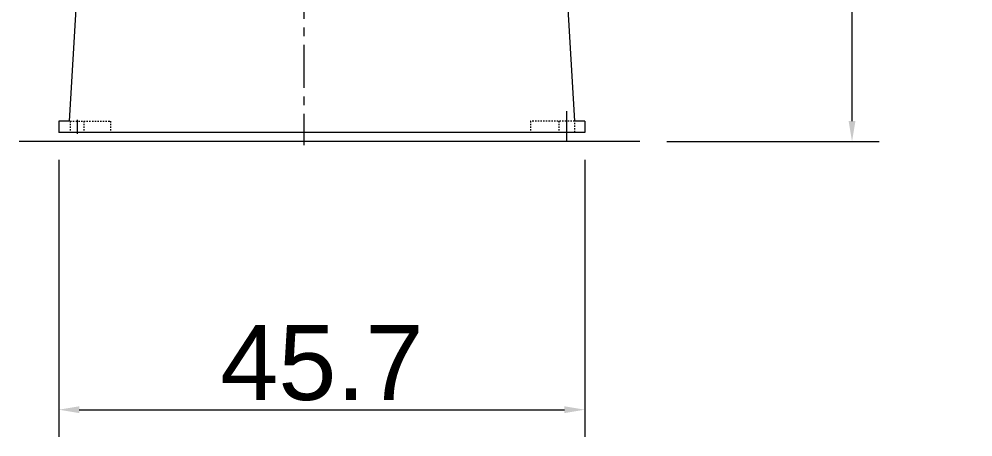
# Model space of a CAD drawing. Header units: inches. Extents: x 0 to 26418, y 0 to 20128.
# Drawn here: x 4710 to 6814, y 2711 to 3632 of the extents above; entities that cross this region are included whole.
import ezdxf

# ---------------------------------------------------------------- set-up
doc = ezdxf.new("R2010")
doc.units = ezdxf.units.IN
doc.header["$MEASUREMENT"] = 0
doc.linetypes.add('CENTER', pattern=[50.8, 31.75, -6.35, 6.35, -6.35])
doc.linetypes.add('EB_DASH', pattern=[6, 3, -3])
doc.layers.get('Defpoints').update_dxf_attribs({"lineweight": 5})
doc.layers.add('CAXA1', color=5, linetype='CENTER', lineweight=5)
doc.layers.add('CAXA虚线层', color=96, linetype='EB_DASH', lineweight=5)
doc.styles.add('Roman', font='arial.ttf')
doc.styles.get("Standard").update_dxf_attribs({"font": 'arial.ttf'})
doc.dimstyles.new('ISO-25', dxfattribs={"dimscale": 30, "dimtxt": 1.5, "dimasz": 1.5, "dimexe": 2, "dimexo": 2, "dimtad": 1, "dimtih": 1, "dimtoh": 1, "dimdec": 1, "dimlfac": 0.03937, "dimdsep": 46, "dimtxsty": 'Standard', "dimcen": 2.5, "dimclrd": 7, "dimclre": 7, "dimclrt": 7, "dimadec": 0, "dimazin": 0, "dimtfac": 1, "dimtdec": 1, "dimtmove": 0, "dimatfit": 3, "dimfxl": 1, "dimlwd": 5, "dimlwe": 5, "dimarcsym": 0})

# ---------------------------------------------------------------- blocks, each defined once
blk = doc.blocks.new('*D39')
at = {"color": 7, "linetype": 'Continuous', "lineweight": 5, "transparency": 16777216}
for p, q in [((4797.6, 3322.5), (4797.6, 2711.4)), ((5957.6, 3322.5), (5957.6, 2711.4)), ((4842.6, 2771.4), (5912.6, 2771.4))]:
    blk.add_line(p, q, dxfattribs=at)
at = {"color": 7, "transparency": 16777216}
for points in [[(4842.6, 2778.9), (4842.6, 2763.9), (4797.6, 2771.4)], [(5912.6, 2778.9), (5912.6, 2763.9), (5957.6, 2771.4)]]:
    blk.add_solid(points, dxfattribs=at)
at = {"layer": 'Defpoints', "color": 0, "transparency": 16777216}
for p in [(4797.6, 3382.5), (5957.6, 3382.5), (5957.6, 2771.4)]:
    blk.add_point(p, dxfattribs=at)
at = {"color": 7, "lineweight": 5, "transparency": 16777216, "insert": (5377.6, 2874.1), "char_height": 165, "attachment_point": 5, "style": 'Roman'}
blk.add_mtext('45.7', dxfattribs=at)
blk = doc.blocks.new('*D52')
at = {"color": 7, "linetype": 'Continuous', "lineweight": 5, "transparency": 16777216}
for p, q in [((6232.1, 7007.5), (6607.1, 7007.5)), ((6547.1, 6962.5), (6547.1, 5288.1)), ((6547.1, 3407.5), (6547.1, 5082)), ((6138.8, 3362.5), (6607.1, 3362.5))]:
    blk.add_line(p, q, dxfattribs=at)
at = {"color": 7, "transparency": 16777216}
for points in [[(6539.6, 6962.5), (6554.6, 6962.5), (6547.1, 7007.5)], [(6539.6, 3407.5), (6554.6, 3407.5), (6547.1, 3362.5)]]:
    blk.add_solid(points, dxfattribs=at)
at = {"layer": 'Defpoints', "color": 0, "transparency": 16777216}
for p in [(6172.1, 7007.5), (6547.1, 7007.5), (6078.8, 3362.5)]:
    blk.add_point(p, dxfattribs=at)
at = {"color": 7, "lineweight": 5, "transparency": 16777216, "insert": (6532.7, 5185), "char_height": 165, "attachment_point": 5, "style": 'Roman'}
blk.add_mtext('143.5', dxfattribs=at)

msp = doc.modelspace()

# ---------------------------------------------------------------- linework, layer by layer
at = {"color": 7, "linetype": 'Continuous', "lineweight": 5}
for p, q in [((4844, 3812.54), (4820.28, 3407.54)), ((5911.16, 3812.54), (5934.88, 3407.54)), ((4797.58, 3407.54), (4797.58, 3382.54)), ((4820.28, 3407.54), (4797.58, 3407.54)), ((5957.58, 3407.54), (5934.88, 3407.54)), ((5957.58, 3407.54), (5957.58, 3382.54)), ((5957.58, 3382.54), (4797.58, 3382.54))]:
    msp.add_line(p, q, dxfattribs=at)
at = {"color": 7, "lineweight": 5}
msp.add_line((6078.85, 3362.54), (4709.7, 3362.54), dxfattribs=at)
at = {"layer": 'CAXA1', "linetype": 'CENTER', "lineweight": 5, "ltscale": 3}
for p, q in [((5337.58, 3880.76), (5337.58, 3354.21)), ((5917.58, 3429.75), (5917.58, 3364.85)), ((4837.58, 3410.54), (4837.58, 3379.54))]:
    msp.add_line(p, q, dxfattribs=at)
at = {"layer": 'CAXA虚线层', "color": 7, "linetype": 'EB_DASH', "lineweight": 5}
for p, q in [((5934.83, 3409.79), (5934.83, 3382.54)), ((4822.58, 3407.54), (4822.58, 3382.54)), ((4822.58, 3407.54), (4911.06, 3407.54)), ((4852.58, 3407.54), (4852.58, 3382.54)), ((4911.06, 3407.54), (4911.06, 3382.54)), ((5934.88, 3407.54), (5837.58, 3407.54)), ((5837.58, 3407.54), (5837.58, 3382.54)), ((5900.34, 3407.54), (5900.34, 3382.54))]:
    msp.add_line(p, q, dxfattribs=at)

# ---------------------------------------------------------------- dimensions: what is measured, and where the dimension line sits
at = {"color": 7, "lineweight": 5}
dim = msp.add_linear_dim(base=(6547.15, 7007.53), p1=(6078.85, 3362.54), p2=(6172.08, 7007.53), angle=90, dimstyle='ISO-25', override={"dimtxt": 5.5, "dimpost": '\\X', "dimtxsty": 'Roman', "dimtmove": 1}, dxfattribs=at)
dim.commit()
dim.dimension.update_dxf_attribs({"geometry": '*D52', "text_midpoint": (6532.65, 5185.04), "dimtype": 160})
dim = msp.add_linear_dim(base=(5957.58, 2771.4), p1=(4797.58, 3382.54), p2=(5957.58, 3382.54), dimstyle='ISO-25', override={"dimtxt": 5.5, "dimpost": '\\X', "dimtxsty": 'Roman', "dimtmove": 1}, dxfattribs=at)
dim.commit()
dim.dimension.update_dxf_attribs({"geometry": '*D39', "text_midpoint": (5377.58, 2874.06)})

doc.saveas('drawing.dxf')
